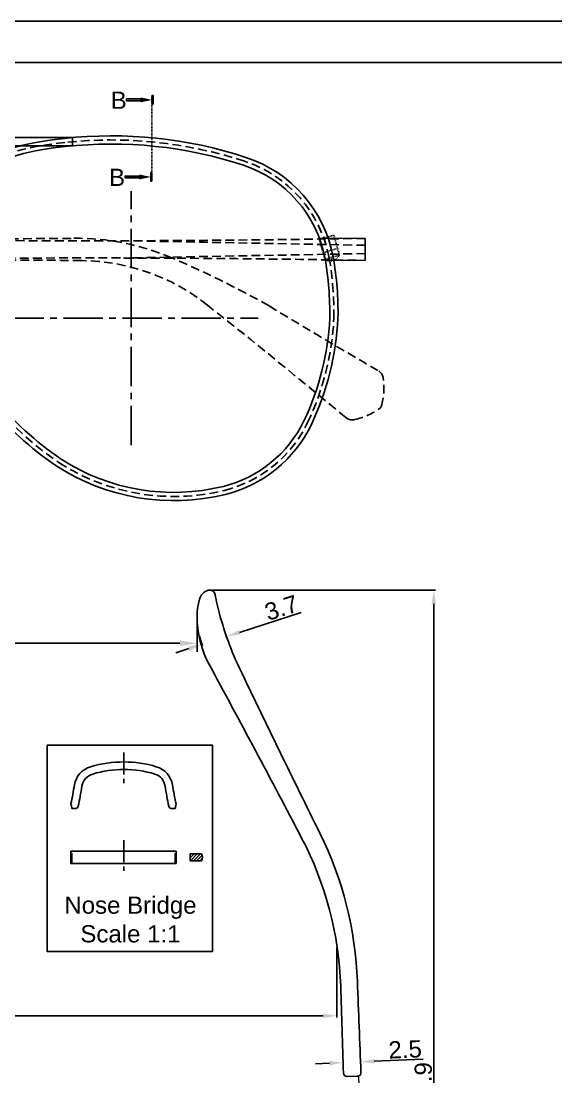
# Model space of a CAD drawing. Header units: millimetres. Extents: x 1336 to 2438, y 1230 to 1601.
# Drawn here: x 1715.4 to 1793.1, y 1447.3 to 1600.6 of the extents above; entities that cross this region are included whole.
import ezdxf

# ---------------------------------------------------------------- set-up
doc = ezdxf.new("R2010")
doc.units = ezdxf.units.MM
for name, pattern in [('CENTER', [50.8, 31.75, -6.35, 6.35, -6.35]), ('CENTER2', [28.575, 19.05, -3.175, 3.175, -3.175]), ('DASHED2', [0.375, 0.25, -0.125]), ('HIDDEN', [9.525, 6.35, -3.175]), ('HIDDEN2', [0.1875, 0.125, -0.0625]), ('PHANTOM2', [1.25, 0.625, -0.125, 0.125, -0.125, 0.125, -0.125])]:
    doc.linetypes.add(name, pattern=pattern)
for name, color, linetype in [('Center Line', 2, 'CENTER2'), ('Dimension', 3, 'Continuous'), ('Hidden Line', 1, 'HIDDEN2'), ('Section Line', 6, 'PHANTOM2')]:
    doc.layers.add(name, color=color, linetype=linetype)
for name, color, linetype, lineweight in [('odj', 4, 'Continuous', 35), ('Section', 4, 'Continuous', 25), ('绘图层', 7, 'Continuous', 15)]:
    doc.layers.add(name, color=color, linetype=linetype, lineweight=lineweight)
doc.styles.get("Standard").update_dxf_attribs({"font": 'arial.ttf'})
doc.styles.add('宋体', font='SimSun.ttf')
doc.styles.add('样式 1', font='romant.shx')
doc.dimstyles.new('ISO-25$0', dxfattribs={"dimtxt": 2.5, "dimasz": 2.5, "dimexe": 0.5, "dimexo": 1, "dimgap": 1, "dimtad": 0, "dimtih": 1, "dimtoh": 1, "dimdec": 1, "dimzin": 10, "dimdsep": 46, "dimlunit": 6, "dimtxsty": '样式 1', "dimcen": 0, "dimclrd": 256, "dimclre": 256, "dimclrt": 7, "dimazin": 0, "dimtfac": 1, "dimtdec": 1, "dimtofl": 0, "dimtmove": 0, "dimatfit": 0, "dimfxl": 1, "dimtolj": 1, "dimtzin": 10, "dimarcsym": 0})
doc.dimstyles.new('Standard$0', dxfattribs={"dimtxt": 2.3, "dimasz": 2, "dimexe": 1, "dimexo": 1, "dimgap": 1, "dimtad": 0, "dimtih": 1, "dimtoh": 1, "dimdec": 1, "dimzin": 0, "dimdsep": 46, "dimtxsty": 'Standard', "dimcen": 0, "dimclrd": 4, "dimclre": 4, "dimclrt": 4, "dimadec": 1, "dimazin": 0, "dimtfac": 1, "dimtdec": 1, "dimtofl": 0, "dimtmove": 0, "dimatfit": 0, "dimfxl": 1, "dimtolj": 1, "dimtzin": 0, "dimarcsym": 0})

# ---------------------------------------------------------------- blocks, each defined once
blk = doc.blocks.new('*D167')
at = {"layer": 'Defpoints', "color": 0, "transparency": 16777216}
for p in [(1649.22, 1514.19), (1741, 1514.19), (1741, 1510.27)]:
    blk.add_point(p, dxfattribs=at)
at = {"layer": 'Dimension', "color": 0, "lineweight": -2, "transparency": 16777216}
for p, q in [((1649.22, 1513.56), (1649.22, 1509.02)), ((1741, 1513.56), (1741, 1509.02)), ((1651.72, 1510.27), (1738.5, 1510.27))]:
    blk.add_line(p, q, dxfattribs=at)
at = {"layer": 'Dimension', "color": 0, "transparency": 16777216}
for points in [[(1651.72, 1510.69), (1651.72, 1509.85), (1649.22, 1510.27)], [(1738.5, 1510.69), (1738.5, 1509.85), (1741, 1510.27)]]:
    blk.add_solid(points, dxfattribs=at)
at = {"layer": 'Dimension', "color": 0, "transparency": 16777216, "insert": (1695.11, 1513.13), "char_height": 2.5, "attachment_point": 5}
blk.add_mtext('92{\\H1.875;\\S 0^ -5;}', dxfattribs=at)
blk = doc.blocks.new('*D171')
at = {"layer": 'Defpoints', "color": 0, "transparency": 16777216}
for p in [(1762.2, 1449.66), (1764.73, 1449.77), (1764.74, 1449.47)]:
    blk.add_point(p, dxfattribs=at)
at = {"layer": 'Dimension', "color": 3, "lineweight": -2, "transparency": 16777216}
for p, q in [((1760.21, 1449.28), (1758.22, 1449.2)), ((1762.21, 1449.41), (1762.22, 1449.11)), ((1764.74, 1449.52), (1764.75, 1449.22)), ((1766.74, 1449.55), (1773.85, 1449.85))]:
    blk.add_line(p, q, dxfattribs=at)
at = {"layer": 'Dimension', "color": 3, "transparency": 16777216}
for points in [[(1760.2, 1449.61), (1760.23, 1448.95), (1762.21, 1449.36)], [(1766.73, 1449.88), (1766.75, 1449.22), (1764.74, 1449.47)]]:
    blk.add_solid(points, dxfattribs=at)
at = {"layer": 'Dimension', "transparency": 16777216, "insert": (1771.23, 1451.27), "char_height": 2.5, "attachment_point": 5, "rotation": 2.3774}
blk.add_mtext('\\A1;2.5', dxfattribs=at)
blk = doc.blocks.new('*D172')
at = {"layer": 'Defpoints', "color": 0, "transparency": 16777216}
for p in [(1744.8, 1512.66), (1741.24, 1511.52), (1745.25, 1511.24)]:
    blk.add_point(p, dxfattribs=at)
at = {"layer": 'Dimension', "color": 3, "lineweight": -2, "transparency": 16777216}
for p, q in [((1747.16, 1511.85), (1756.12, 1514.72)), ((1744.87, 1512.42), (1745.33, 1511)), ((1741.32, 1511.28), (1741.78, 1509.86)), ((1739.79, 1509.49), (1737.89, 1508.88))]:
    blk.add_line(p, q, dxfattribs=at)
at = {"layer": 'Dimension', "color": 3, "transparency": 16777216}
for points in [[(1747.05, 1512.17), (1747.26, 1511.53), (1745.25, 1511.24)], [(1739.69, 1509.81), (1739.9, 1509.17), (1741.7, 1510.1)]]:
    blk.add_solid(points, dxfattribs=at)
at = {"layer": 'Dimension', "transparency": 16777216, "insert": (1753.25, 1515.41), "char_height": 2.5, "attachment_point": 5, "rotation": 17.7791}
blk.add_mtext('\\A1;3.7', dxfattribs=at)
blk = doc.blocks.new('*D248')
at = {"layer": 'Defpoints', "color": 0, "transparency": 16777216}
for p in [(1742.82, 1517.99), (1763.03, 1372.12), (1775.4, 1372.12)]:
    blk.add_point(p, dxfattribs=at)
at = {"layer": 'Dimension', "color": 3, "lineweight": -2, "transparency": 16777216}
for p, q in [((1743.07, 1517.99), (1775.65, 1517.99)), ((1775.4, 1515.99), (1775.4, 1374.12)), ((1763.28, 1372.12), (1775.65, 1372.12))]:
    blk.add_line(p, q, dxfattribs=at)
at = {"layer": 'Dimension', "color": 3, "transparency": 16777216}
for points in [[(1775.06, 1515.99), (1775.73, 1515.99), (1775.4, 1517.99)], [(1775.06, 1374.12), (1775.73, 1374.12), (1775.4, 1372.12)]]:
    blk.add_solid(points, dxfattribs=at)
at = {"layer": 'Dimension', "transparency": 16777216, "insert": (1773.87, 1445.06), "char_height": 2.5, "attachment_point": 5, "rotation": 90}
blk.add_mtext('\\A1;145.9', dxfattribs=at)
blk = doc.blocks.new('*D251')
at = {"layer": 'Defpoints', "color": 0, "ltscale": 1000, "transparency": 16777216}
for p in [(1628.89, 1466.25), (1761.32, 1466.34), (1761.32, 1456.16)]:
    blk.add_point(p, dxfattribs=at)
at = {"layer": 'Dimension', "color": 3, "lineweight": -2, "ltscale": 1000, "transparency": 16777216}
for p, q in [((1628.89, 1466), (1628.89, 1455.91)), ((1761.32, 1466.09), (1761.32, 1455.91)), ((1630.89, 1456.16), (1759.32, 1456.16))]:
    blk.add_line(p, q, dxfattribs=at)
at = {"layer": 'Dimension', "color": 3, "ltscale": 1000, "transparency": 16777216}
for points in [[(1630.89, 1456.49), (1630.89, 1455.83), (1628.89, 1456.16)], [(1759.32, 1456.49), (1759.32, 1455.83), (1761.32, 1456.16)]]:
    blk.add_solid(points, dxfattribs=at)
at = {"layer": 'Dimension', "ltscale": 1000, "transparency": 16777216, "insert": (1694.54, 1457.69), "char_height": 2.5, "attachment_point": 5}
blk.add_mtext('\\A1;132±1', dxfattribs=at)
blk = doc.blocks.new('AETW3T3T23')
at = {"layer": 'Center Line', "color": 251, "linetype": 'DASHED2', "ltscale": 0.3, "true_color": 0x636466}
for p, q in [((-0.33, 3.28), (-0.33, 0.28)), ((1.87, 3.28), (-0.33, 3.28)), ((1.87, 0.28), (1.87, 3.28)), ((-0.33, 1.28), (1.87, 1.28)), ((-0.33, 0.28), (1.87, 0.28)), ((0.57, -0.21), (0.57, 0.03)), ((0.97, 0.03), (0.57, 0.03)), ((0.97, -0.21), (0.97, 0.03))]:
    blk.add_line(p, q, dxfattribs=at)
for start, end in [(221.1121, 262.1265), (277.8735, 318.8879)]:
    blk.add_arc((0.77, 1.24), 1.46, start, end, dxfattribs=at)
blk = doc.blocks.new('_FILLED')
at = {"color": 0, "linetype": 'ByBlock'}
blk.add_solid([(0, 0), (-1, 0.214), (-1, -0.214)], dxfattribs=at)
blk = doc.blocks.new('ER')
at = {"layer": 'Section'}
h = blk.add_hatch(color=6, dxfattribs=at)
h.dxf.hatch_style = 1
h.paths.add_polyline_path([(973.88, -602.3), (973.88, -602.77), (977.63, -602.77), (977.63, -602.3)])
h.paths.add_polyline_path([(980.63, -603.66), (980.87, -603.66), (980.87, -601.41), (980.63, -601.41)])
at = {"layer": 'Section', "color": 6}
for points in [[(977.63, -602.3), (973.88, -602.3), (973.88, -602.77), (977.63, -602.77)], [(980.87, -603.66), (980.87, -601.41), (980.63, -601.41), (980.63, -603.66)]]:
    blk.add_lwpolyline(points, close=True, dxfattribs=at)
at = {"layer": 'Section', "color": 6, "xscale": 3.002185386386005, "yscale": 3.002185386386005, "zscale": 3.002185386386005}
blk.add_blockref('_FILLED', (980.63, -602.54), dxfattribs=at)
blk = doc.blocks.new('q')
at = {"layer": 'Hidden Line', "linetype": 'HIDDEN', "ltscale": 0.2}
for p, q in [((7678.04, -2453.12), (7678.04, -2456.32)), ((7678.04, -2454.12), (7713.08, -2453.46)), ((7753.19, -2455.83), (7753.19, -2453.6)), ((7753.19, -2453.72), (7753.19, -2455.72)), ((7753.19, -2453.72), (7753.19, -2455.72)), ((7678.04, -2455.32), (7713.15, -2455.97)), ((7753.19, -2456.01), (7753.19, -2455.72))]:
    blk.add_line(p, q, dxfattribs=at)
for centre, radius, start, end in [((7718.83, -115.52), 2337.95, 269.00013, 270.83705), ((7752.99, -2453.42), 0.2, 0, 90.837), ((7753.69, -2453.6), 0.5, 92.2993, 180), ((7765.45, -1493.16), 960.01, 269.29729, 270.64843), ((7776.71, -2488.1), 35, 66.7386, 90.6484), ((7718.66, -4776.03), 2320.07, 89.15231, 91.00338), ((7752.99, -2456.01), 0.2, 269.1523, 0), ((7753.69, -2455.83), 0.5, 180, 267.7007), ((7765.81, -3472.89), 1016.62, 89.34419, 90.68405), ((7777.1, -2486.33), 30, 51.5988, 89.3442), ((7731.15, -2594.09), 150.37, 60.7265, 66.7386), ((7133.34, -3298.51), 1066.37, 50.20746, 51.59883), ((8357.1, -1550.8), 1066.37, 238.79865, 239.79254), ((7819.86, -2473.6), 1.42, 6.7903, 59.7925), ((7811.86, -2474.83), 9.51, 343.5878, 8.4217), ((7815.16, -2470.12), 9.51, 281.5783, 306.4122), ((7820.51, -2477.37), 0.5, 306.4122, 343.5878), ((7816.74, -2478.06), 1.42, 230.2075, 283.2097)]:
    blk.add_arc(centre, radius, start, end, dxfattribs=at)

msp = doc.modelspace()

# ---------------------------------------------------------------- hatches: boundary and pattern name
at = {"lineweight": 9}
h = msp.add_hatch(dxfattribs=at)
h.set_pattern_fill('ANSI31', color=1, scale=0.1, style=0)
h.set_pattern_definition([(45, (-788.6066, 5091.6484), (-0.224506403, 0.224506403), [])])
h.paths.add_polyline_path([(1741.645, 1478.682, 0.2716794), (1741.645, 1479.682), (1739.98, 1479.682), (1739.98, 1478.682)])

# ---------------------------------------------------------------- linework, layer by layer
for p, q in [((1993.655, 1594.624), (1584.4, 1594.624)), ((1722.884, 1583.706), (1667.341, 1583.706)), ((1667.341, 1582.506), (1722.884, 1582.506)), ((1722.884, 1582.506), (1722.884, 1583.706)), ((1765.412, 1569.072), (1765.412, 1565.872)), ((1722.662, 1478.282), (1722.662, 1480.082)), ((1737.93, 1478.282), (1737.93, 1480.082)), ((1762.75, 1447.339), (1764.324, 1447.394)), ((1764.27, 1447.393), (1762.846, 1447.343))]:
    msp.add_line(p, q)
at = {"lineweight": 13}
for p, q in [((1765.412, 1569.072), (1758.715, 1569.072)), ((1765.412, 1565.872), (1759.619, 1565.872)), ((1762.742, 1447.339), (1762.821, 1447.342)), ((1764.27, 1447.393), (1764.392, 1447.397)), ((1764.444, 1447.349), (1765.431, 1422.082))]:
    msp.add_line(p, q, dxfattribs=at)
for points in [[(1997.693, 1303.624), (1997.693, 1600.624), (1577.693, 1600.624), (1577.693, 1303.624)], [(1719.186, 1495.463), (1743.232, 1495.463), (1743.232, 1465.511), (1719.186, 1465.511)]]:
    msp.add_lwpolyline(points, close=True)
at = {"color": 7, "ltscale": 1000}
for points in [[(1703.981, 1557.272, 0.1618726), (1720.587, 1536.001, 0.2070371), (1745.096, 1531.892, 0.2236448), (1757.596, 1542.047, 0.0993982), (1761.468, 1557.453, 0.0484278), (1760.765, 1566.356, 0.2736357), (1748.086, 1580.839, 0.1072637), (1721.695, 1583.589, 0.0843656), (1707.839, 1579.884, 0.3004314), (1701.444, 1568.9, 0.0628773)], [(1705.112, 1557.673, 0.1618205), (1721.245, 1537.004, 0.2069719), (1744.808, 1533.057, 0.2236087), (1756.513, 1542.565, 0.0992658), (1760.269, 1557.492, 0.0482957), (1759.585, 1566.141, 0.2735518), (1747.712, 1579.699, 0.1073058), (1721.817, 1582.395, 0.084315), (1708.356, 1578.801, 0.2994543), (1702.641, 1568.987, 0.0627637)]]:
    msp.add_lwpolyline(points, format="xyb", close=True, dxfattribs=at)
at = {"color": 2, "linetype": 'CENTER', "ltscale": 0.1}
for points in [[(1730.35, 1494.382), (1730.35, 1489.944)], [(1730.35, 1481.664), (1730.35, 1476.7)]]:
    msp.add_lwpolyline(points, dxfattribs=at)
for points in [[(1722.662, 1486.931, 0.0082547), (1723.168, 1489.698, -0.2899566), (1725.518, 1492.332, -0.0713173), (1730.359, 1493.024)], [(1737.93, 1486.885, -0.0083933), (1737.415, 1489.698, 0.2899566), (1735.065, 1492.332, 0.0733207), (1730.359, 1493.024)], [(1722.8, 1486.245), (1723.349, 1486.276, 0.341085), (1723.718, 1486.597, 0.0086082), (1724.254, 1489.519, -0.2899566), (1725.821, 1491.276, -0.0714253), (1730.359, 1491.925, -0.0696942)], [(1737.803, 1486.244), (1737.235, 1486.276, -0.341085), (1736.866, 1486.597, -0.0086082), (1736.33, 1489.519, 0.2982389), (1734.863, 1491.276, 0.0719692), (1730.359, 1491.925, 0.0696942)], [(1722.662, 1486.931, -0.011841), (1722.8, 1486.245, -0.011841)], [(1737.93, 1486.885, 0.011056), (1737.803, 1486.244)]]:
    msp.add_lwpolyline(points, format="xyb")
for points in [[(1722.662, 1480.082), (1737.93, 1480.082)], [(1722.662, 1478.282), (1737.93, 1478.282)]]:
    msp.add_lwpolyline(points)
msp.add_lwpolyline([(1741.645, 1479.682), (1739.98, 1479.682), (1739.98, 1478.682), (1741.645, 1478.682, 0.2716794)], format="xyb", close=True)
for centre, radius, start, end in [((1748.45, 1514.44), 7.444, 162.50393, 176.61955), ((1743.067, 1516.261), 1.766, 104.94857, 166.33592), ((1742.818, 1517.194), 0.8, 11.42909, 104.94857), ((1795.309, 1527.806), 52.753, 191.42909, 193.02751), ((1787.755, 1526.058), 45, 193.02751, 205.5523), ((1756.004, 1514.19), 15, 177.36732, 207), ((61.758, 594.577), 1912.739, 27.641874, 28.504194), ((3482.241, 2337.339), 1923.685, 205.583303, 206.37804), ((1711.892, 1458.783), 50, 1.94247, 27.64187), ((1711.722, 1459.292), 52.6, 2.03772, 26.37804), ((-149.776, 1395.643), 1912.739, 1.563212, 1.942471), ((3686.758, 1529.564), 1923.685, 182.037724, 182.432596), ((1762.751, 1447.84), 0.5, 181.62135, 272), ((1764.306, 1447.894), 0.5, 272, 2.37865)]:
    msp.add_arc(centre, radius, start, end)
at = {"lineweight": 13}
for centre, start, end in [((1762.744, 1447.289), 92, 182.08423), ((1764.394, 1447.347), 2.23835, 92)]:
    msp.add_arc(centre, 0.05, start, end, dxfattribs=at)
at = {"layer": 'Center Line', "ltscale": 0.3}
for p, q in [((1731.425, 1539.038), (1731.425, 1575.907)), ((1712.991, 1557.472), (1749.86, 1557.472))]:
    msp.add_line(p, q, dxfattribs=at)
at = {"layer": 'Hidden Line', "ltscale": 12}
for p, q in [((1722.8, 1478.282), (1722.8, 1480.082)), ((1737.803, 1478.282), (1737.803, 1480.082))]:
    msp.add_line(p, q, dxfattribs=at)
at = {"layer": 'Hidden Line', "linetype": 'HIDDEN', "ltscale": 0.2}
msp.add_lwpolyline([(1704.546, 1557.472, 0.1618469), (1720.916, 1536.502, 0.2070051), (1744.952, 1532.474, 0.2236272), (1757.055, 1542.306, 0.099333), (1760.868, 1557.472, 0.0483627), (1760.175, 1566.248, 0.2735949), (1747.899, 1580.269, 0.1072845), (1721.756, 1582.992, 0.0843413), (1708.097, 1579.343, 0.2999646), (1702.042, 1568.944, 0.0628218)], format="xyb", close=True, dxfattribs=at)
at = {"layer": 'Section Line'}
msp.add_line((1734.409, 1589.812), (1734.409, 1578.266), dxfattribs=at).dxf.unprotected_set("ltscale", 0)

# ---------------------------------------------------------------- block references
at = {"linetype": 'Continuous', "xscale": 0.5559712353769681, "yscale": 0.5559712353769681, "zscale": 0.5559712353769681}
for p in [(1189.275, 1924.179), (1189.075, 1912.986)]:
    msp.add_blockref('ER', p, dxfattribs=at)
at = {"color": 3, "xscale": -1}
msp.add_blockref('q', (9443.45, 4022.187), dxfattribs=at)
at = {"color": 3}
msp.add_blockref('q', (-6053.225, 4022.187), dxfattribs=at)
at = {"xscale": -1, "rotation": 15.81893733201859}
msp.add_blockref('AETW3T3T23', (1761.439, 1566.286), dxfattribs=at)

# ---------------------------------------------------------------- texts
at = {"layer": 'odj', "char_height": 2.5, "attachment_point": 5}
for insert in [(1729.606, 1589.137), (1729.36, 1577.943)]:
    msp.add_mtext_dynamic_manual_height_columns('B', width=17.59735, gutter_width=12.5, heights=[0], dxfattribs=dict(at, insert=insert))
at = {"layer": '绘图层', "color": 4, "linetype": 'ByBlock', "lineweight": 9, "insert": (1731.303, 1470.134), "char_height": 2.5, "width": 31.56298, "attachment_point": 5, "style": '宋体'}
msp.add_mtext('{\\fArial|b0|i0|c0|p34;Nose Bridge\\PScale 1:1}', dxfattribs=at)

# ---------------------------------------------------------------- dimensions: what is measured, and where the dimension line sits
at = {"layer": 'Dimension'}
dim = msp.add_linear_dim(base=(1741.004, 1510.268), p1=(1649.221, 1514.19), p2=(1741.004, 1514.19), dimstyle='ISO-25$0', override={"dimexe": 1.25, "dimexo": 0.625, "dimgap": 0.625, "dimtad": 1, "dimtih": 0, "dimtoh": 0, "dimdec": 0, "dimzin": 8, "dimlunit": 2, "dimtxsty": 'Standard', "dimcen": 2.5, "dimclrd": 0, "dimclre": 0, "dimclrt": 0, "dimadec": 0, "dimtol": 1, "dimtm": 5, "dimtfac": 0.75, "dimtdec": 2, "dimtofl": 1, "dimatfit": 3, "dimtolj": 0, "dimtzin": 8}, dxfattribs=at)
dim.commit()
dim.dimension.update_dxf_attribs({"geometry": '*D167', "text_midpoint": (1695.112, 1510.268), "dimtype": 160})
for base, p1, p2, angle, picture, middle, dimtype in [((1745.252, 1511.239), (1741.243, 1511.522), (1744.796, 1512.662), 17.77911, '*D172', (1753.719, 1513.954), 161), ((1775.396, 1372.123), (1742.818, 1517.994), (1763.027, 1372.123), 90, '*D248', (1775.396, 1445.059), 160)]:
    dim = msp.add_linear_dim(base=base, p1=p1, p2=p2, angle=angle, dimstyle='Standard$0', override={"dimtxt": 2.5, "dimexe": 0.25, "dimexo": 0.25, "dimgap": 0.25, "dimtad": 1, "dimtih": 0, "dimtoh": 0, "dimclrd": 3, "dimclre": 3, "dimclrt": 256, "dimadec": 2, "dimtdec": 2, "dimatfit": 3}, dxfattribs=at)
    dim.commit()
    dim.dimension.update_dxf_attribs({"geometry": picture, "text_midpoint": middle, "dimtype": dimtype})
at = {"layer": 'Dimension', "color": 40, "ltscale": 1000, "true_color": 0xf8d731}
dim = msp.add_linear_dim(base=(1761.317, 1456.16), p1=(1628.892, 1466.245), p2=(1761.317, 1466.345), dimstyle='Standard$0', override={"dimtxt": 2.5, "dimexe": 0.25, "dimexo": 0.25, "dimgap": 0.25, "dimtad": 1, "dimtih": 0, "dimtoh": 0, "dimdec": 0, "dimclrd": 3, "dimclre": 3, "dimclrt": 256, "dimadec": 0, "dimtol": 1, "dimtp": 1, "dimtm": 1, "dimtdec": 0, "dimatfit": 3, "dimfxl": 1.25, "dimarcsym": 2}, dxfattribs=at)
dim.commit()
dim.dimension.update_dxf_attribs({"geometry": '*D251', "text_midpoint": (1694.539, 1456.16), "dimtype": 160})
at = {"layer": 'Dimension'}
dim = msp.add_aligned_dim(p1=(1762.2, 1449.663), p2=(1764.728, 1449.768), distance=-0.3, dimstyle='Standard$0', override={"dimtxt": 2.5, "dimexe": 0.25, "dimexo": 0.25, "dimgap": 0.25, "dimtad": 1, "dimtih": 0, "dimtoh": 0, "dimclrd": 3, "dimclre": 3, "dimclrt": 256, "dimadec": 2, "dimtdec": 2, "dimatfit": 3}, dxfattribs=at)
dim.commit()
dim.dimension.update_dxf_attribs({"geometry": '*D171', "text_midpoint": (1771.228, 1451.266)})

doc.saveas('drawing.dxf')
